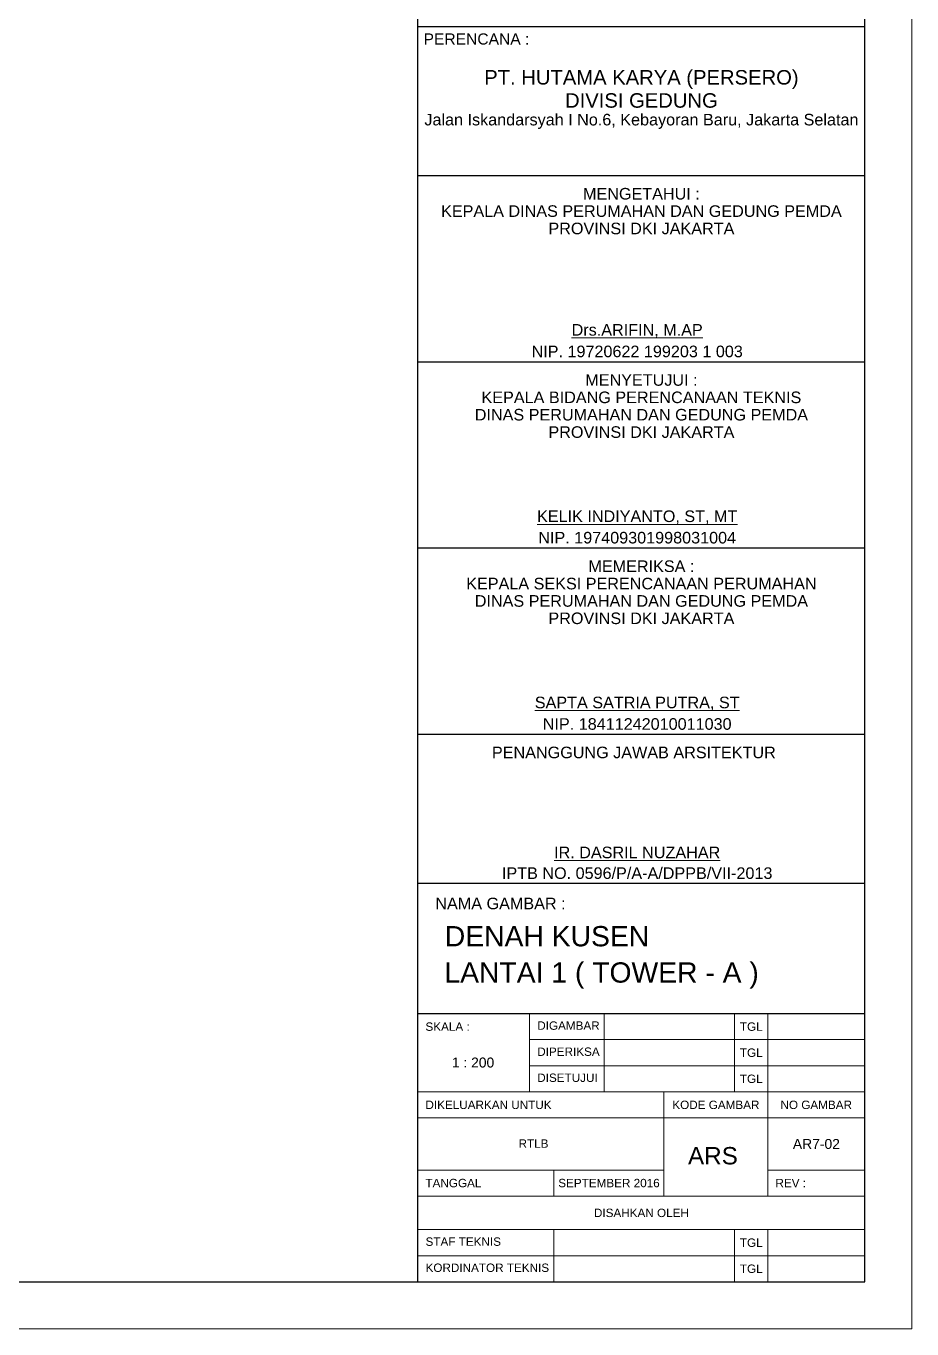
# Model space of a CAD drawing. Header units: millimetres. Extents: x -108 to 351, y -17 to 192.
# Drawn here: x 198.02 to 228.64, y -16.96 to 28.05 of the extents above; entities that cross this region are included whole.
import ezdxf
from ezdxf.enums import TextEntityAlignment as Align

# ---------------------------------------------------------------- set-up
doc = ezdxf.new("R2010")
doc.units = ezdxf.units.MM
for name, color, linetype, lineweight in [('-DPK-TEKS 2', 7, 'Continuous', 15), ('KOP', 7, 'Continuous', 20), ('KOP GARIS', 1, 'Continuous', 30)]:
    doc.layers.add(name, color=color, linetype=linetype, lineweight=lineweight)
doc.styles.get("Standard").update_dxf_attribs({"font": 'arial.ttf'})

# ---------------------------------------------------------------- blocks, each defined once
blk = doc.blocks.new('KOPA2-TPAK r')
at = {"layer": 'KOP', "lineweight": 13}
for p, q in [((52.794, 5.447), (52.794, 4.096)), ((54.081, 5.447), (54.081, 4.096)), ((56.333, 5.447), (56.333, 4.096)), ((56.912, 5.447), (56.912, 4.096)), ((52.794, 4.997), (58.585, 4.997)), ((52.794, 4.547), (58.585, 4.547)), ((50.864, 4.096), (58.585, 4.096)), ((55.111, 4.096), (55.111, 2.295)), ((56.912, 4.096), (56.912, 2.295)), ((50.864, 3.646), (58.585, 3.646)), ((50.864, 2.745), (55.111, 2.745)), ((53.213, 2.745), (53.213, 2.295)), ((56.912, 2.745), (58.585, 2.745)), ((50.864, 2.295), (58.585, 2.295)), ((50.864, 1.716), (58.585, 1.716)), ((53.213, 1.716), (53.213, 0.815)), ((56.333, 1.716), (56.333, 0.815)), ((56.912, 1.716), (56.912, 0.815)), ((50.864, 1.265), (58.585, 1.265))]:
    blk.add_line(p, q, dxfattribs=at)
at = {"layer": 'KOP'}
blk.add_lwpolyline([(0, 0), (59.4, 0), (59.4, 42.135), (0, 42.135)], close=True, dxfattribs=at)
at = {"layer": 'KOP GARIS'}
for p, q in [((50.864, 0.815), (50.864, 41.32)), ((50.864, 22.498), (58.585, 22.498)), ((50.864, 19.924), (58.585, 19.924)), ((50.864, 16.707), (58.585, 16.707)), ((50.864, 13.49), (58.585, 13.49)), ((50.864, 10.273), (58.585, 10.273)), ((50.864, 7.699), (58.585, 7.699)), ((50.864, 5.447), (58.585, 5.447))]:
    blk.add_line(p, q, dxfattribs=at)
blk.add_lwpolyline([(0.815, 0.815), (58.585, 0.815), (58.585, 41.32), (0.815, 41.32)], close=True, dxfattribs=at)
at = {"layer": '-DPK-TEKS 2'}
blk.add_text('PERENCANA :', height=0.19303, dxfattribs=at).set_placement((50.961, 22.282), align=Align.MIDDLE_LEFT)
at = {"layer": 'KOP'}
for s, height, p in [('PT. HUTAMA KARYA (PERSERO)', 0.25, (54.725, 21.62)), ('DIVISI GEDUNG', 0.25, (54.725, 21.22)), ('Jalan Iskandarsyah I No.6, Kebayoran Baru, Jakarta Selatan', 0.2, (54.725, 20.889)), ('MENGETAHUI :', 0.2, (54.725, 19.609)), ('KEPALA DINAS PERUMAHAN DAN GEDUNG PEMDA', 0.2, (54.725, 19.309)), ('PROVINSI DKI JAKARTA', 0.2, (54.725, 19.009)), ('MENYETUJUI :', 0.2, (54.725, 16.392)), ('KEPALA BIDANG PERENCANAAN TEKNIS', 0.2, (54.725, 16.092)), ('DINAS PERUMAHAN DAN GEDUNG PEMDA', 0.2, (54.725, 15.792)), ('PROVINSI DKI JAKARTA', 0.2, (54.725, 15.492)), ('MEMERIKSA :', 0.2, (54.725, 13.175)), ('KEPALA SEKSI PERENCANAAN PERUMAHAN', 0.2, (54.725, 12.875)), ('DINAS PERUMAHAN DAN GEDUNG PEMDA', 0.2, (54.725, 12.575)), ('PROVINSI DKI JAKARTA', 0.2, (54.725, 12.275)), ('TGL', 0.1448, (56.623, 5.222)), ('TGL', 0.1448, (56.623, 4.772)), ('TGL', 0.1448, (56.623, 4.321)), ('KODE GAMBAR', 0.14477, (56.012, 3.871)), ('NO GAMBAR', 0.1448, (57.746, 3.871)), ('DISAHKAN OLEH', 0.14477, (54.725, 2.005)), ('TGL', 0.1448, (56.623, 1.49)), ('TGL', 0.1448, (56.623, 1.04))]:
    blk.add_text(s, height=height, dxfattribs=at).set_placement(p, align=Align.MIDDLE_CENTER)
for s, p in [('%%UDrs.ARIFIN, M.AP', (54.652, 17.239)), ('NIP. 19720622 199203 1 003', (54.652, 16.885)), ('%%UKELIK INDIYANTO, ST, MT', (54.652, 14.021)), ('NIP. 197409301998031004', (54.652, 13.668)), ('%%USAPTA SATRIA PUTRA, ST', (54.652, 10.804)), ('NIP. 18411242010011030', (54.652, 10.45)), ('%%UIR. DASRIL NUZAHAR', (54.652, 8.231)), ('IPTB NO. 0596/P/A-A/DPPB/VII-2013', (54.652, 7.877))]:
    blk.add_text(s, height=0.2, dxfattribs=at).set_placement(p, align=Align.MIDDLE)
for s, height, p in [('PENANGGUNG JAWAB ARSITEKTUR', 0.2, (52.142, 9.958)), ('SKALA :', 0.1448, (50.993, 5.222)), ('DIGAMBAR', 0.1448, (52.925, 5.24)), ('DIPERIKSA', 0.1448, (52.925, 4.789)), ('DISETUJUI', 0.1448, (52.925, 4.339)), ('DIKELUARKAN UNTUK ', 0.14477, (50.993, 3.871)), ('RTLB', 0.1448, (52.602, 3.202)), ('TANGGAL ', 0.1448, (50.993, 2.52)), ('SEPTEMBER 2016', 0.14477, (53.288, 2.52)), ('REV :', 0.1448, (57.041, 2.52)), ('STAF TEKNIS', 0.14477, (50.995, 1.508)), ('KORDINATOR TEKNIS', 0.14477, (50.995, 1.057))]:
    blk.add_text(s, height=height, dxfattribs=at).set_placement(p, align=Align.MIDDLE_LEFT)
at = {"layer": 'KOP', "attachment_point": 1}
for s, width, insert, char_height in [('NAMA GAMBAR :', 2.25116, (51.164, 7.449), 0.2), ('ARS', 1.0069, (55.53, 3.142), 0.3)]:
    blk.add_mtext_dynamic_manual_height_columns(s, width=width, gutter_width=5, heights=[0], dxfattribs=dict(at, insert=insert, char_height=char_height))
at = {"layer": 'KOP'}
for p in [(51.864, 6.612), (51.864, 6.212), (51.864, 5.812)]:
    blk.add_attdef('JUDUL', p, '', height=0.25, dxfattribs=at)
for tag, p in [('SKALA', (51.816, 4.913)), ('SKALA', (51.816, 4.602)), ('SKALA', (51.816, 4.312)), ('AR-00', (57.749, 3.195))]:
    blk.add_attdef(tag, text='', height=0.172, dxfattribs=at).set_placement(p, align=Align.MIDDLE_CENTER)

msp = doc.modelspace()

# ---------------------------------------------------------------- block references
at = {"layer": 'KOP'}
ref = msp.add_blockref('KOPA2-TPAK r', (109.83958, -16.96472), dxfattribs=dict(at, xscale=2, yscale=2, zscale=2))
ref.add_attrib('AR-00', 'AR7-02', dxfattribs={"height": 0.343159}).set_placement((225.33714, -10.57385), align=Align.MIDDLE_CENTER)
ref.add_attrib('SKALA', '1 : 200', dxfattribs={"height": 0.343159}).set_placement((213.47076, -7.76097), align=Align.MIDDLE_CENTER)
ref.add_attrib('JUDUL', 'LANTAI 1 ( TOWER - A )', (212.48166, -5.00001), dxfattribs={"height": 0.7})
ref.add_attrib('JUDUL', 'DENAH KUSEN', (212.49529, -3.74672), dxfattribs={"height": 0.7})

doc.saveas('drawing.dxf')
